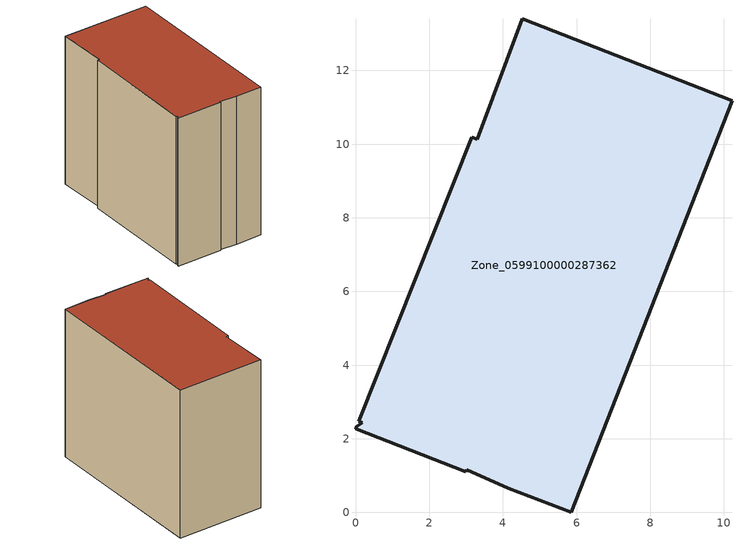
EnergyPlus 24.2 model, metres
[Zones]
Zone_0599100000287362
 floor ground (C_G): 4.14,0.66 3.02,1.16 3,1.11 0,2.27 0.02,2.33 0.18,2.43 0.08,2.48 3.15,10.19 3.3,10.13 4.52,13.41 10.22,11.18 5.85,0 z0
 wall outside (C_F): 3.15,10.19 0.08,2.48 0.18,2.43 0.02,2.33 0,2.27 3,1.11 3.02,1.16 4.14,0.66 5.85,0 10.22,11.18 4.52,13.41 3.3,10.13 3.15,10.19 z0:10.63
 roof outside (C_R): 3.02,1.16 4.14,0.66 5.85,0 10.22,11.18 4.52,13.41 3.3,10.13 3.15,10.19 0.08,2.48 0.18,2.43 0.02,2.33 0,2.27 3,1.11 z10.63
[BUILDING]
Pand.0599100000287362: North Axis=0; Terrain=City; Loads Convergence Tolerance Value=0.04; Temperature Convergence Tolerance Value=0.4; Solar Distribution=FullExterior; Maximum Number of Warmup Days=25; Minimum Number of Warmup Days=1
[Site:Location]
Rotterdam.The.Hague.AP_ZH_NLD Design_Conditions: Latitude=51.96; Longitude=4.45; Time Zone=1; Elevation=-4.5
[SITE:GROUNDTEMPERATURE:BUILDINGSURFACE]
18, 18, 18, 18, 18, 18, 18, 18, 18, 18, 18, 18
[MATERIAL] Thermal Absorptance=0.9; Solar Absorptance=0.7; Visible Absorptance=0.7
Name | Roughness | Thickness | Conductivity | Density | Specific Heat
G.TI.1946 | MediumSmooth | 0.15 | 1 | 540 | 1210
F.TI.1946 | Rough | 0.3 | 0.857143 | 1920 | 840
R.TI.1946 | MediumRough | 0.2 | 0.1 | 1500 | 1000
[CONSTRUCTION]
C_G: G.TI.1946
C_F: F.TI.1946
C_R: R.TI.1946
[ZONE]
Zone_0599100000287362: Type=1; Multiplier=1; Ceiling Height=Autocalculate; Volume=Autocalculate; Floor Area=autocalculate; Part of Total Floor Area=Yes
[ZONEINFILTRATION:DESIGNFLOWRATE]
Infil_Zone_0599100000287362: Zone or ZoneList or Space or SpaceList=Zone_0599100000287362; Schedule=AlwaysOn; Design Flow Rate Calculation Method=Flow/Area; Flow Rate per Floor Area=0.003; Constant Term Coefficient=1; Temperature Term Coefficient=0; Velocity Term Coefficient=0; Velocity Squared Term Coefficient=0
[HVACTEMPLATE:ZONE:IDEALLOADSAIRSYSTEM]
Zone_0599100000287362: Maximum Heating Supply Air Temperature=50; Minimum Cooling Supply Air Temperature=13; Maximum Heating Supply Air Humidity Ratio=0.0156; Minimum Cooling Supply Air Humidity Ratio=0.0077; Heating Limit=NoLimit; Cooling Limit=NoLimit; Dehumidification Control Type=ConstantSensibleHeatRatio; Cooling Sensible Heat Ratio=0.7; Dehumidification Setpoint=60; Humidification Control Type=None; Humidification Setpoint=30; Outdoor Air Method=None; Outdoor Air Flow Rate per Person=0.00944; Outdoor Air Flow Rate per Zone Floor Area=0; Outdoor Air Flow Rate per Zone=0; Demand Controlled Ventilation Type=None; Outdoor Air Economizer Type=NoEconomizer; Heat Recovery Type=None; Sensible Heat Recovery Effectiveness=0.7; Latent Heat Recovery Effectiveness=0.65
[ZONECONTROL:THERMOSTAT]
ThermostatControl_Zone_0599100000287362: Zone or ZoneList=Zone_0599100000287362; Control Type Schedule=DualSetpointControlType; Control 1=Thermostat_Zone_0599100000287362; Temperature Difference Between Cutout And Setpoint=0
[THERMOSTATSETPOINT:DUALSETPOINT]
Thermostat_Zone_0599100000287362: Heating Setpoint Temperature Schedule=HeatingSetpoint_Zone_0599100000287362; Cooling Setpoint Temperature Schedule=CoolingSetpoint_Zone_0599100000287362
[SCHEDULE:COMPACT]
HeatingSetpoint_Zone_0599100000287362: Through: 12/31, For: AllDays, Until: 24:00, 21
CoolingSetpoint_Zone_0599100000287362: Through: 12/31, For: AllDays, Until: 24:00, 24
DualSetpointControlType: Through: 12/31, For: AllDays, Until: 24:00, 4
AlwaysOn: Through: 12/31, For: AllDays, Until: 24:00, 1
